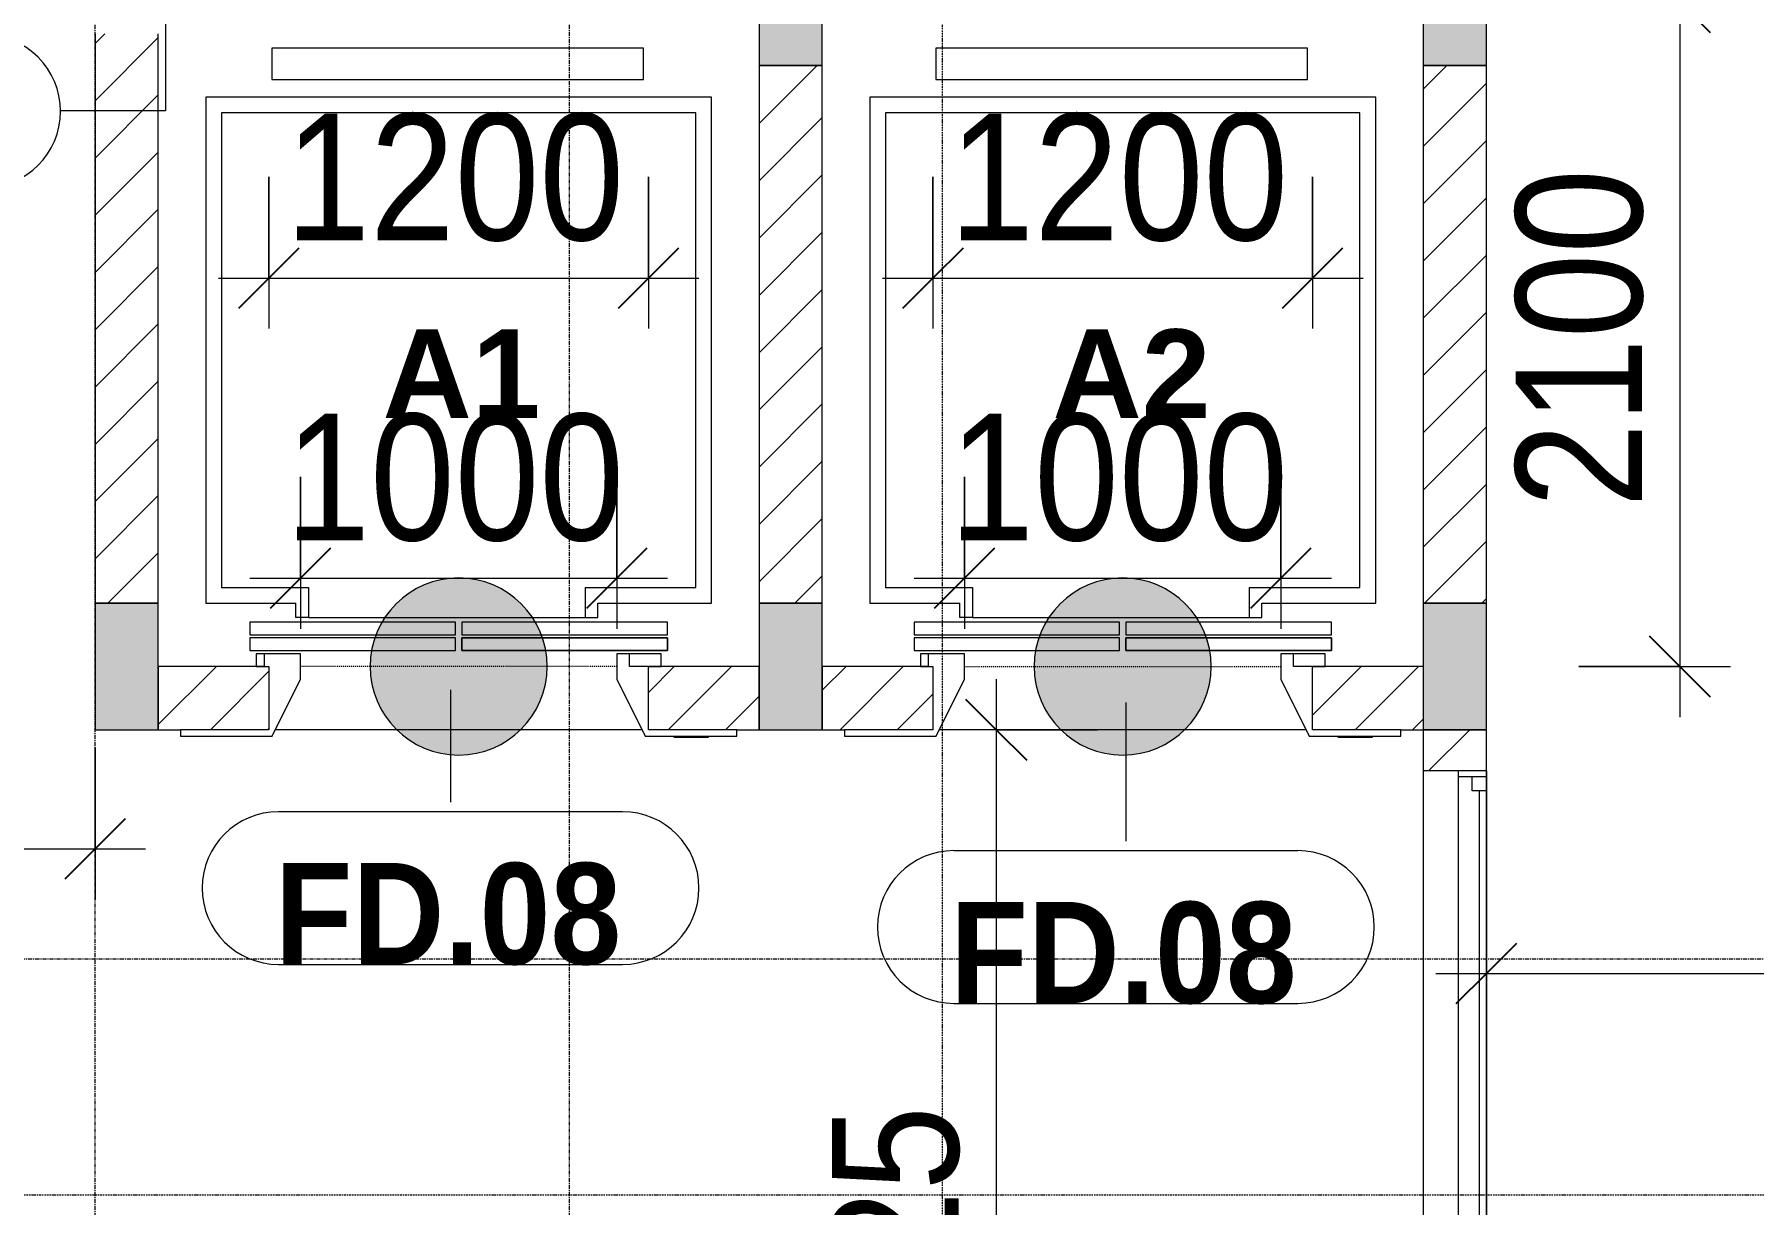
# Model space of a CAD drawing. Header units: millimetres. Extents: x 962 to 239635, y -15958 to 82755.
# Drawn here: x 106012 to 111449, y 47660 to 51360 of the extents above; entities that cross this region are included whole.
import ezdxf

# ---------------------------------------------------------------- set-up
doc = ezdxf.new("R2010")
doc.units = ezdxf.units.MM
for name, pattern in [('Dash 1_8_', [6.35, 3.175, -3.175]), ('Dash Dot 3_16_', [7.9375, 4.7625, -1.5875, 0, -1.5875]), ('Grid Line', [22.225, 12.7, -3.175, 3.175, -3.175])]:
    doc.linetypes.add(name, pattern=pattern)
for name, color, linetype, lineweight in [('0-1', 7, 'Continuous', 5), ('A-ANNO-DIMS', 211, 'Continuous', 9), ('A-ANNO-DIMS-160', 211, 'Continuous', 9), ('A-ANNO-NOTE', 131, 'Continuous', 9), ('A-AREA', 32, 'Dash 1_8_', 9), ('A-DOOR-3', 21, 'Continuous', 9), ('A-DOOR-IDEN', 31, 'Continuous', 9), ('A-FLOR', 192, 'Continuous', 9), ('A-GLAZ', 151, 'Continuous', 9), ('A-WALL-3', 113, 'Continuous', 18), ('A-WALL-PATT-2', 111, 'Continuous', 9), ('G-ANNO-SYMB-1', 111, 'Dash Dot 3_16_', 18), ('G-ANNO-TEXT-1', 7, 'Continuous', 9), ('S-COLS-1', 52, 'Continuous', 5), ('S-COLS-2', 7, 'Continuous', 18), ('S-GRID-1', 1, 'Grid Line', 9)]:
    doc.layers.add(name, color=color, linetype=linetype, lineweight=lineweight)
doc.styles.add('Arial_12', font='arial_0.ttf', dxfattribs={"height": 280})
doc.styles.add('Arial_B_6', font='arialbd_0.ttf', dxfattribs={"width": 0.9, "height": 320})
doc.styles.add('UTM Avo', font='UTM Avo.ttf', dxfattribs={"width": 0.9, "height": 400})
doc.dimstyles.new('1_Dim_chi_tiet_2_5', dxfattribs={"dimscale": 304.8, "dimtxt": 399.720379, "dimasz": 0.629921, "dimexe": 0.524934, "dimexo": 0.0625, "dimgap": 0.052493, "dimtad": 1, "dimdec": 0, "dimrnd": 5, "dimzin": 0, "dimdsep": 46, "dimtxsty": 'UTM Avo', "dimblk1": 'OBLIQUE', "dimblk2": 'OBLIQUE', "dimsah": 1, "dimcen": 0.09, "dimdle": 0.524934, "dimazin": 0, "dimtfac": 1, "dimtdec": 4, "dimtix": 1, "dimtmove": 0, "dimatfit": 3, "dimfxl": 1.049869, "dimfxlon": 1, "dimtvp": 1, "dimtolj": 1, "dimtzin": 0, "dimarcsym": 2})
doc.dimstyles.new('1_Dim_chi_tiet_2_5_1', dxfattribs={"dimscale": 304.8, "dimtxt": 399.720379, "dimasz": 0.629921, "dimexe": 0.524934, "dimexo": 0.0625, "dimgap": 0.052493, "dimtad": 1, "dimdec": 0, "dimrnd": 5, "dimzin": 0, "dimdsep": 46, "dimtxsty": 'UTM Avo', "dimblk1": 'OBLIQUE', "dimblk2": 'OBLIQUE', "dimsah": 1, "dimcen": 0.09, "dimdle": 0.524934, "dimazin": 0, "dimtfac": 1, "dimtdec": 4, "dimtix": 1, "dimtmove": 0, "dimatfit": 3, "dimfxl": 1.049869, "dimfxlon": 1, "dimtvp": 1, "dimtolj": 1, "dimtzin": 0, "dimarcsym": 2})
pattern_1 = [(45, (61750.9, 0), (-90.50967, 90.50967), [])]

# ---------------------------------------------------------------- blocks, each defined once
blk = doc.blocks.new('NCV_TKTC_KET CAU_rvt-1-TKCS_MB TẦNG 2')
at = {"layer": 'S-COLS-1'}
for points in [[(46752.6, 51261.9), (46752.6, 51661.9), (46552.6, 51661.9), (46552.6, 51261.9)], [(48852.6, 51261.9), (48852.6, 51661.9), (48652.6, 51661.9), (48652.6, 51261.9)], [(44652.6, 49161.9), (44652.6, 49561.9), (44452.6, 49561.9), (44452.6, 49161.9)], [(46752.6, 49161.9), (46752.6, 49561.9), (46552.6, 49561.9), (46552.6, 49161.9)], [(48852.6, 49161.9), (48852.6, 49561.9), (48652.6, 49561.9), (48652.6, 49161.9)]]:
    blk.add_hatch(color=256, dxfattribs=at).paths.add_polyline_path(points)
at = {"layer": 'S-COLS-2'}
for p, q in [((46552.6, 51661.9), (46552.6, 51261.9)), ((46752.6, 51261.9), (46752.6, 51661.9)), ((48652.6, 51661.9), (48652.6, 51261.9)), ((48852.6, 51261.9), (48852.6, 51661.9)), ((46552.6, 51261.9), (46752.6, 51261.9)), ((48652.6, 51261.9), (48852.6, 51261.9)), ((44652.6, 49561.9), (44452.6, 49561.9)), ((44452.6, 49561.9), (44452.6, 49161.9)), ((44652.6, 49161.9), (44652.6, 49561.9)), ((46752.6, 49561.9), (46552.6, 49561.9)), ((46552.6, 49561.9), (46552.6, 49161.9)), ((46752.6, 49161.9), (46752.6, 49561.9)), ((48852.6, 49561.9), (48652.6, 49561.9)), ((48652.6, 49561.9), (48652.6, 49161.9)), ((48852.6, 49161.9), (48852.6, 49561.9)), ((44452.6, 49161.9), (44652.6, 49161.9)), ((46552.6, 49161.9), (46752.6, 49161.9)), ((48652.6, 49161.9), (48852.6, 49161.9))]:
    blk.add_line(p, q, dxfattribs=at)
blk = doc.blocks.new('1_FAMILY RVT - W01-WxH 1400x3200xmm-489780-TKCS_MB TẦNG 2')
at = {"layer": 'A-GLAZ'}
for p, q in [((698.4, 172.39), (749.2, 197.79)), ((698.4, 172.39), (749.2, 146.99)), ((698.4, 172.39), (901.6, 172.39)), ((-1600, 96.19), (-1600, -103.81)), ((1600, 96.19), (-1600, 96.19)), ((-1600, 96.19), (-1536.5, 96.19)), ((-1580.95, 96.19), (-1580.95, 7.29)), ((-1536.5, 96.19), (-22.225, 96.19)), ((-1536.5, 96.19), (-1536.5, 51.74)), ((-1536.5, 73.965), (-22.225, 73.965)), ((-22.225, 7.29), (-22.225, 96.19)), ((-22.225, 96.19), (22.225, 96.19)), ((22.225, 96.19), (1580.95, 96.19)), ((22.225, 96.19), (22.225, 7.29)), ((1580.95, 96.19), (1600, 96.19)), ((1580.95, 96.19), (1580.95, 7.29)), ((1600, -103.81), (1600, 96.19)), ((-1600, 7.29), (-1580.95, 7.29)), ((-1536.5, 51.74), (-1580.95, 51.74)), ((-1580.95, 7.29), (-22.225, 7.29)), ((22.225, 51.74), (-22.225, 51.74)), ((-22.225, 7.29), (22.225, 7.29)), ((22.225, 29.515), (1536.5, 29.515)), ((22.225, 7.29), (1536.5, 7.29)), ((1536.5, 51.74), (1536.5, 7.29)), ((1580.95, 51.74), (1536.5, 51.74)), ((1536.5, 7.29), (1600, 7.29)), ((-1600, -103.81), (1600, -103.81))]:
    blk.add_line(p, q, dxfattribs=at)
blk = doc.blocks.new('Thang may HIEN - Dài x Rộng - 2000x2000-2402764-TKCS_MB TẦNG 2')
at = {"layer": 'A-DOOR-3'}
for p, q in [((-590, 120), (-880, 120)), ((-880, 120), (-880, 100)), ((-680, 124), (-790, 124)), ((-790, 124), (-790, 120)), ((-680, 120), (-680, 124)), ((-500, -60), (-590, 120)), ((590, 120), (500, -60)), ((880, 120), (590, 120)), ((880, 100), (880, 120)), ((-880, 100), (-600, 100)), ((-600, 100), (-600, -100)), ((600, -100), (600, 100)), ((600, 100), (880, 100)), ((-600, -100), (-640, -100)), ((-640, -100), (-640, -140)), ((-600, -100), (-540, -100)), ((-540, -100), (-540, -140)), ((-500, -140), (-500, -60)), ((500, -60), (500, -140)), ((615, -100), (600, -100)), ((615, -140), (615, -100)), ((640, -100), (615, -100)), ((640, -140), (640, -100)), ((-660, -190.4), (-660, -150.4)), ((-660, -150.4), (-10, -150.4)), ((-10, -150.4), (-660, -150.4)), ((-660, -150.4), (-660, -190.4)), ((-640, -140), (-540, -140)), ((-540, -140), (-500, -140)), ((-10, -150.4), (-10, -190.4)), ((-10, -190.4), (-10, -150.4)), ((660, -150.4), (10, -150.4)), ((10, -150.4), (10, -190.4)), ((10, -150.4), (10, -190.4)), ((660, -150.4), (10, -150.4)), ((500, -140), (615, -140)), ((615, -140), (640, -140)), ((660, -190.4), (660, -150.4)), ((660, -190.4), (660, -150.4)), ((-10, -190.4), (-660, -190.4)), ((-660, -190.4), (-10, -190.4)), ((-10, -200.4), (-660, -200.4)), ((-660, -200.4), (-660, -240.4)), ((-10, -200.4), (-660, -200.4)), ((-660, -200.4), (-660, -240.4)), ((-10, -240.4), (-10, -200.4)), ((-10, -240.4), (-10, -200.4)), ((10, -190.4), (660, -190.4)), ((10, -190.4), (660, -190.4)), ((10, -200.4), (10, -240.4)), ((660, -200.4), (10, -200.4)), ((10, -200.4), (10, -240.4)), ((660, -200.4), (10, -200.4)), ((660, -240.4), (660, -200.4)), ((660, -240.4), (660, -200.4)), ((-660, -240.4), (-10, -240.4)), ((-660, -240.4), (-10, -240.4)), ((-440, -255), (-440, -300)), ((-400, -255), (-440, -255)), ((475, -255), (-400, -255)), ((-400, -350), (-400, -255)), ((10, -240.4), (660, -240.4)), ((10, -240.4), (660, -240.4)), ((475, -255), (515, -255)), ((475, -350), (475, -255)), ((515, -255), (515, -300)), ((-440, -300), (-800, -300)), ((-800, -300), (-800, -1900)), ((800, -300), (515, -300)), ((800, -1900), (800, -300)), ((-400, -350), (-750, -350)), ((-750, -350), (-750, -1850)), ((750, -350), (475, -350)), ((750, -1850), (750, -350)), ((-800, -1900), (800, -1900)), ((-750, -1850), (750, -1850)), ((590.8, -1955.4), (-584.2, -1955.4)), ((-584.2, -1955.4), (-584.2, -2055.4)), ((590.8, -2055.4), (590.8, -1955.4)), ((-584.2, -2055.4), (590.8, -2055.4))]:
    blk.add_line(p, q, dxfattribs=at)
blk = doc.blocks.new('DIMBLOCK20-TKCS_MB TẦNG 2')
at = {"layer": 'A-ANNO-DIMS-160'}
for p, q in [((109053.8, 49321.9), (109053.8, 45577)), ((109373.8, 49161.9), (108893.8, 49161.9)), ((109053.8, 49161.9), (109373.8, 49161.9)), ((109373.8, 45737), (108893.8, 45737)), ((109053.8, 45737), (109373.8, 45737))]:
    blk.add_line(p, q, dxfattribs=at)
at = {"layer": 'A-ANNO-DIMS-160', "lineweight": 25}
for p, q in [((109053.8, 49161.9), (108957.8, 49257.9)), ((109053.8, 49161.9), (109149.8, 49065.9)), ((109053.8, 45737), (108957.8, 45833)), ((109053.8, 45737), (109149.8, 45641))]:
    blk.add_line(p, q, dxfattribs=at)
at = {"layer": 'A-ANNO-DIMS-160', "color": 0, "insert": (108534.2, 46901.7), "char_height": 400, "width": 1314.636, "attachment_point": 1, "rotation": 90, "line_spacing_factor": 1.110334, "style": 'UTM Avo'}
blk.add_mtext('3425', dxfattribs=at)
blk = doc.blocks.new('_Oblique')
at = {"color": 0, "linetype": 'ByBlock', "lineweight": -2}
blk.add_line((-0.5, -0.5), (0.5, 0.5), dxfattribs=at)
blk = doc.blocks.new('HDNDCT_GHI CHÚ CỬA CHỐNG CHÁY E30 - HDNDCT_GHI CHÚ CỬA CHỐNG CHÁY E30-1614707-TKCS_MB TẦNG 2')
at = {"layer": 'A-ANNO-NOTE'}
h = blk.add_hatch(color=256, dxfattribs=at)
edge = h.paths.add_edge_path()
edge.add_arc((0, 0), 1.75, 0, 180)
edge.add_arc((0, 0), 1.75, 180, 360)
for start, end in [(360, 180), (180, 360)]:
    blk.add_arc((0, 0), 1.75, start, end, dxfattribs=at)
blk = doc.blocks.new('DIMBLOCK81-TKCS_MB TẦNG 2')
at = {"layer": 'A-ANNO-DIMS-160'}
for p, q in [((111215.7, 51621.9), (111215.7, 49201.9)), ((110895.7, 51461.9), (111375.7, 51461.9)), ((111215.7, 51461.9), (110895.7, 51461.9)), ((110895.7, 49361.9), (111375.7, 49361.9)), ((111215.7, 49361.9), (110895.7, 49361.9))]:
    blk.add_line(p, q, dxfattribs=at)
at = {"layer": 'A-ANNO-DIMS-160', "lineweight": 25}
for p, q in [((111215.7, 51461.9), (111119.7, 51557.9)), ((111215.7, 51461.9), (111311.7, 51365.9)), ((111215.7, 49361.9), (111119.7, 49457.9)), ((111215.7, 49361.9), (111311.7, 49265.9))]:
    blk.add_line(p, q, dxfattribs=at)
at = {"layer": 'A-ANNO-DIMS-160', "color": 0, "insert": (110696.1, 49864.2), "char_height": 400, "width": 1314.636, "attachment_point": 1, "rotation": 90, "line_spacing_factor": 1.110334, "style": 'UTM Avo'}
blk.add_mtext('2100', dxfattribs=at)
blk = doc.blocks.new('STN_Door Tag - STN_Door Tag-1788670-TKCS_MB TẦNG 2')
at = {"layer": 'A-DOOR-IDEN'}
for p, q in [((-3.37, 1.495), (3.431, 1.495)), ((-3.37, -1.524), (3.431, -1.524))]:
    blk.add_line(p, q, dxfattribs=at)
for centre, start, end in [((-3.37, -0.015), 90, 270), ((3.431, -0.015), 270, 90)]:
    blk.add_arc(centre, 1.509, start, end, dxfattribs=at)
blk = doc.blocks.new('DIMBLOCK221-TKCS_MB TẦNG 2')
at = {"layer": 'A-ANNO-DIMS-160'}
for p, q in [((104153.5, 49105.2), (104153.5, 48625.2)), ((104153.5, 48785.2), (104153.5, 49105.2)), ((106203.5, 49105.2), (106203.5, 48625.2)), ((106203.5, 48785.2), (106203.5, 49105.2)), ((103993.5, 48785.2), (106363.5, 48785.2))]:
    blk.add_line(p, q, dxfattribs=at)
at = {"layer": 'A-ANNO-DIMS-160', "lineweight": 25}
for p, q in [((104153.5, 48785.2), (104249.5, 48881.2)), ((106203.5, 48785.2), (106299.5, 48881.2)), ((104153.5, 48785.2), (104057.5, 48689.2)), ((106203.5, 48785.2), (106107.5, 48689.2))]:
    blk.add_line(p, q, dxfattribs=at)
at = {"layer": 'A-ANNO-DIMS-160', "color": 0, "insert": (104630.7, 49304.9), "char_height": 400, "width": 1314.636, "attachment_point": 1, "line_spacing_factor": 1.110334, "style": 'UTM Avo'}
blk.add_mtext('2050', dxfattribs=at)
blk = doc.blocks.new('DIMBLOCK335-TKCS_MB TẦNG 2')
at = {"layer": 'A-ANNO-DIMS-160'}
for p, q in [((110603.5, 48711.3), (110603.5, 48231.3)), ((110603.5, 48391.3), (110603.5, 48711.3)), ((115203.5, 48711.3), (115203.5, 48231.3)), ((115203.5, 48391.3), (115203.5, 48711.3)), ((110443.5, 48391.3), (115363.5, 48391.3))]:
    blk.add_line(p, q, dxfattribs=at)
at = {"layer": 'A-ANNO-DIMS-160', "lineweight": 25}
for p, q in [((110603.5, 48391.3), (110699.5, 48487.3)), ((115203.5, 48391.3), (115299.5, 48487.3)), ((110603.5, 48391.3), (110507.5, 48295.3)), ((115203.5, 48391.3), (115107.5, 48295.3))]:
    blk.add_line(p, q, dxfattribs=at)
at = {"layer": 'A-ANNO-DIMS-160', "color": 0, "insert": (112355.7, 48911), "char_height": 400, "width": 1314.636, "attachment_point": 1, "line_spacing_factor": 1.110334, "style": 'UTM Avo'}
blk.add_mtext('4600', dxfattribs=at)
blk = doc.blocks.new('DIMBLOCK366-TKCS_MB TẦNG 2')
at = {"layer": 'A-ANNO-DIMS-160'}
for p, q in [((106853.5, 49961.2), (106853.5, 49481.2)), ((106853.5, 49641.2), (106853.5, 49961.2)), ((107853.5, 49961.2), (107853.5, 49481.2)), ((107853.5, 49641.2), (107853.5, 49961.2)), ((106693.5, 49641.2), (108013.5, 49641.2))]:
    blk.add_line(p, q, dxfattribs=at)
at = {"layer": 'A-ANNO-DIMS-160', "lineweight": 25}
for p, q in [((106853.5, 49641.2), (106949.5, 49737.2)), ((107853.5, 49641.2), (107949.5, 49737.2)), ((106853.5, 49641.2), (106757.5, 49545.2)), ((107853.5, 49641.2), (107757.5, 49545.2))]:
    blk.add_line(p, q, dxfattribs=at)
at = {"layer": 'A-ANNO-DIMS-160', "color": 0, "insert": (106805.7, 50160.8), "char_height": 400, "width": 1314.636, "attachment_point": 1, "line_spacing_factor": 1.110334, "style": 'UTM Avo'}
blk.add_mtext('1000', dxfattribs=at)
blk = doc.blocks.new('DIMBLOCK367-TKCS_MB TẦNG 2')
at = {"layer": 'A-ANNO-DIMS-160'}
for p, q in [((108953.5, 49961.2), (108953.5, 49481.2)), ((108953.5, 49641.2), (108953.5, 49961.2)), ((109953.5, 49961.2), (109953.5, 49481.2)), ((109953.5, 49641.2), (109953.5, 49961.2)), ((108793.5, 49641.2), (110113.5, 49641.2))]:
    blk.add_line(p, q, dxfattribs=at)
at = {"layer": 'A-ANNO-DIMS-160', "lineweight": 25}
for p, q in [((108953.5, 49641.2), (109049.5, 49737.2)), ((109953.5, 49641.2), (110049.5, 49737.2)), ((108953.5, 49641.2), (108857.5, 49545.2)), ((109953.5, 49641.2), (109857.5, 49545.2))]:
    blk.add_line(p, q, dxfattribs=at)
at = {"layer": 'A-ANNO-DIMS-160', "color": 0, "insert": (108905.8, 50160.8), "char_height": 400, "width": 1314.636, "attachment_point": 1, "line_spacing_factor": 1.110334, "style": 'UTM Avo'}
blk.add_mtext('1000', dxfattribs=at)
blk = doc.blocks.new('DIMBLOCK368-TKCS_MB TẦNG 2')
at = {"layer": 'A-ANNO-DIMS-160'}
for p, q in [((106753.5, 50910), (106753.5, 50430)), ((106753.5, 50590), (106753.5, 50910)), ((107953.5, 50910), (107953.5, 50430)), ((107953.5, 50590), (107953.5, 50910)), ((106593.5, 50590), (108113.5, 50590))]:
    blk.add_line(p, q, dxfattribs=at)
at = {"layer": 'A-ANNO-DIMS-160', "lineweight": 25}
for p, q in [((106753.5, 50590), (106849.5, 50686)), ((107953.5, 50590), (108049.5, 50686)), ((106753.5, 50590), (106657.5, 50494)), ((107953.5, 50590), (107857.5, 50494))]:
    blk.add_line(p, q, dxfattribs=at)
at = {"layer": 'A-ANNO-DIMS-160', "color": 0, "insert": (106805.7, 51109.6), "char_height": 400, "width": 1314.636, "attachment_point": 1, "line_spacing_factor": 1.110334, "style": 'UTM Avo'}
blk.add_mtext('1200', dxfattribs=at)
blk = doc.blocks.new('DIMBLOCK369-TKCS_MB TẦNG 2')
at = {"layer": 'A-ANNO-DIMS-160'}
for p, q in [((108853.5, 50910), (108853.5, 50430)), ((108853.5, 50590), (108853.5, 50910)), ((110053.5, 50910), (110053.5, 50430)), ((110053.5, 50590), (110053.5, 50910)), ((108693.5, 50590), (110213.5, 50590))]:
    blk.add_line(p, q, dxfattribs=at)
at = {"layer": 'A-ANNO-DIMS-160', "lineweight": 25}
for p, q in [((108853.5, 50590), (108949.5, 50686)), ((110053.5, 50590), (110149.5, 50686)), ((108853.5, 50590), (108757.5, 50494)), ((110053.5, 50590), (109957.5, 50494))]:
    blk.add_line(p, q, dxfattribs=at)
at = {"layer": 'A-ANNO-DIMS-160', "color": 0, "insert": (108905.8, 51109.6), "char_height": 400, "width": 1314.636, "attachment_point": 1, "line_spacing_factor": 1.110334, "style": 'UTM Avo'}
blk.add_mtext('1200', dxfattribs=at)

msp = doc.modelspace()

# ---------------------------------------------------------------- hatches: boundary and pattern name
at = {"layer": 'A-WALL-PATT-2'}
h = msp.add_hatch(dxfattribs=at)
h.set_pattern_fill('FP_1', color=256, style=0, pattern_type=2)
h.set_pattern_definition(pattern_1)
h.paths.add_polyline_path([(106403.5, 49561.9), (106403.5, 51361.9), (106203.5, 51361.9), (106203.5, 49561.9)])
h = msp.add_hatch(dxfattribs=at)
h.set_pattern_fill('FP_1', color=256, style=0, pattern_type=2)
h.set_pattern_definition(pattern_1)
h.paths.add_polyline_path([(108503.5, 49561.9), (108503.5, 51261.9), (108303.5, 51261.9), (108303.5, 49561.9)])
h = msp.add_hatch(dxfattribs=at)
h.set_pattern_fill('FP_1', color=256, style=0, pattern_type=2)
h.set_pattern_definition(pattern_1)
h.paths.add_polyline_path([(110603.5, 49561.9), (110603.5, 51261.9), (110403.5, 51261.9), (110403.5, 49561.9)])
h = msp.add_hatch(dxfattribs=at)
h.set_pattern_fill('FP_1', color=256, style=0, pattern_type=2)
h.set_pattern_definition(pattern_1)
h.paths.add_polyline_path([(108303.5, 49161.9), (108303.5, 49361.9), (107953.5, 49361.9), (107953.5, 49161.9), (108233.5, 49161.9)])
h.paths.add_polyline_path([(106473.5, 49161.9), (106753.5, 49161.9), (106753.5, 49361.9), (106403.5, 49361.9), (106403.5, 49161.9)])
h = msp.add_hatch(dxfattribs=at)
h.set_pattern_fill('FP_1', color=256, style=0, pattern_type=2)
h.set_pattern_definition(pattern_1)
h.paths.add_polyline_path([(108503.5, 49161.9), (108853.5, 49161.9), (108853.5, 49361.9), (108503.5, 49361.9), (108503.5, 49221.9)])
h.paths.add_polyline_path([(110403.5, 49161.9), (110403.5, 49361.9), (110053.5, 49361.9), (110053.5, 49161.9), (110333.5, 49161.9)])
h = msp.add_hatch(dxfattribs=at)
h.set_pattern_fill('FP_1', color=256, style=0, pattern_type=2)
h.set_pattern_definition(pattern_1)
h.paths.add_polyline_path([(110603.5, 45737), (110603.5, 45832), (110403.5, 45832), (110403.5, 45737)])
h.paths.add_polyline_path([(110403.5, 49032), (110603.5, 49032), (110603.5, 49161.9), (110403.5, 49161.9)])

# ---------------------------------------------------------------- linework, layer by layer
at = {"layer": 'A-AREA'}
for p, q in [((107853.5, 49361.9), (106853.5, 49361.9)), ((108953.5, 49361.9), (109953.5, 49361.9))]:
    msp.add_line(p, q, dxfattribs=at)
at = {"layer": 'A-DOOR-IDEN'}
for p, q in [((106426.5, 51783), (106426.5, 51118.9)), ((106426.5, 51118.9), (106094.5, 51118.9)), ((107327.9, 49288.5), (107327.9, 48932.6)), ((109463.6, 49247.5), (109463.6, 48809.4))]:
    msp.add_line(p, q, dxfattribs=at)
at = {"layer": 'A-FLOR'}
for p, q in [((107933.5, 49161.9), (106773.5, 49161.9)), ((110033.5, 49161.9), (108873.5, 49161.9))]:
    msp.add_line(p, q, dxfattribs=at)
at = {"layer": 'A-WALL-3'}
for p, q in [((106203.5, 51361.9), (106203.5, 49561.9)), ((106403.5, 49561.9), (106403.5, 51361.9)), ((108503.5, 51261.9), (108303.5, 51261.9)), ((108303.5, 51261.9), (108303.5, 49561.9)), ((108503.5, 49561.9), (108503.5, 51261.9)), ((110403.5, 51261.9), (110403.5, 49561.9)), ((110603.5, 51261.9), (110403.5, 51261.9)), ((110603.5, 49561.9), (110603.5, 51261.9)), ((106203.5, 49561.9), (106403.5, 49561.9)), ((108303.5, 49561.9), (108503.5, 49561.9)), ((110403.5, 49561.9), (110603.5, 49561.9)), ((106738.5, 49361.9), (106403.5, 49361.9)), ((106403.5, 49361.9), (106403.5, 49161.9)), ((108303.5, 49361.9), (107953.5, 49361.9)), ((108303.5, 49161.9), (108303.5, 49361.9)), ((108838.5, 49361.9), (108503.5, 49361.9)), ((108503.5, 49361.9), (108503.5, 49161.9)), ((110403.5, 49361.9), (110053.5, 49361.9)), ((110403.5, 49361.9), (110403.5, 49032)), ((106403.5, 49161.9), (106473.5, 49161.9)), ((108233.5, 49161.9), (108303.5, 49161.9)), ((108503.5, 49161.9), (108573.5, 49161.9)), ((110333.5, 49161.9), (110403.5, 49161.9)), ((110603.5, 49161.9), (110403.5, 49161.9)), ((110603.5, 49032), (110603.5, 49161.9))]:
    msp.add_line(p, q, dxfattribs=at)
at = {"layer": 'G-ANNO-SYMB-1'}
for p, q in [((108882.2, 82373.8), (108882.2, 13320.5)), ((90498.7, 47691.5), (196677.7, 47691.5))]:
    msp.add_line(p, q, dxfattribs=at)
at = {"layer": 'S-GRID-1'}
for p, q in [((106203.5, 19351.6), (106203.5, 76542.3)), ((107703.5, 19351.6), (107703.5, 76542.3)), ((110603.5, 19351.6), (110603.5, 76542.3)), ((189415.6, 48436.9), (96253.4, 48436.9))]:
    msp.add_line(p, q, dxfattribs=at)

# ---------------------------------------------------------------- block references
at = {"layer": '0-1'}
msp.add_blockref('NCV_TKTC_KET CAU_rvt-1-TKCS_MB TẦNG 2', (61750.9, 0), dxfattribs=at)
at = {"layer": 'A-ANNO-NOTE', "xscale": 160, "yscale": 160, "zscale": 160}
for p in [(107353.5, 49361.9), (107353.5, 49361.9), (109453.5, 49361.9), (109453.5, 49361.9)]:
    msp.add_blockref('HDNDCT_GHI CHÚ CỬA CHỐNG CHÁY E30 - HDNDCT_GHI CHÚ CỬA CHỐNG CHÁY E30-1614707-TKCS_MB TẦNG 2', p, dxfattribs=at)
at = {"layer": 'A-DOOR-3', "rotation": 180}
for p in [(107353.5, 49261.9), (109453.5, 49261.9)]:
    msp.add_blockref('Thang may HIEN - Dài x Rộng - 2000x2000-2402764-TKCS_MB TẦNG 2', p, dxfattribs=at)
at = {"layer": 'A-DOOR-IDEN', "xscale": 159.9999999999999, "yscale": 159.9999999999999, "zscale": 159.9999999999999}
for p in [(105304, 51119.6), (107323, 48663.7), (109458.7, 48540.5)]:
    msp.add_blockref('STN_Door Tag - STN_Door Tag-1788670-TKCS_MB TẦNG 2', p, dxfattribs=at)
at = {"layer": 'A-GLAZ', "rotation": 269.9999999999999}
msp.add_blockref('1_FAMILY RVT - W01-WxH 1400x3200xmm-489780-TKCS_MB TẦNG 2', (110507.3, 47432), dxfattribs=at)

# ---------------------------------------------------------------- texts
at = {"layer": 'A-DOOR-IDEN', "char_height": 320, "width": 1124.64, "attachment_point": 5, "line_spacing_factor": 0.936439, "style": 'Arial_B_6'}
for insert in [(107319.7, 48578.3), (109455.5, 48455.1)]:
    msp.add_mtext('\\pt7.2,14.4,21.6,28.8,36,43.2,50.4,57.6,64.8,72,79.2,86.4,93.6,100.8,108,115.2,122.4,129.6,136.8,144,151.2,158.4,165.6,172.8,180,187.2,194.4,201.6,208.8,216,223.2,230.4;FD.08', dxfattribs=dict(at, insert=insert))
at = {"layer": 'G-ANNO-TEXT-1', "char_height": 280, "width": 708.8, "attachment_point": 5, "line_spacing_factor": 0.936439, "style": 'Arial_12'}
for s, insert in [('\\pt79.9988,160.0004,239.9992,320.0008,399.9996,480.0012,560,639.9988,720.0004,799.9992,880.0008,959.9996,1040.0012,1120,1199.9988,1280.0004,1359.9992,1440.0008,1519.9996,1600.0012,1680,1759.9988,1840.0004,1919.9992,2000.0008,2079.9996,2160.0012,2240,2319.9988,2400.0004,2479.9992,2560.0008;{\\fArial|b1|i0|c0|p34;A1}', (107362.6, 50287.5)), ('\\pt79.9988,160.0004,239.9992,320.0008,399.9996,480.0012,560,639.9988,720.0004,799.9992,880.0008,959.9996,1040.0012,1120,1199.9988,1280.0004,1359.9992,1440.0008,1519.9996,1600.0012,1680,1759.9988,1840.0004,1919.9992,2000.0008,2079.9996,2160.0012,2240,2319.9988,2400.0004,2479.9992,2560.0008;{\\fArial|b1|i0|c0|p34;A2}', (109481.3, 50287.5))]:
    msp.add_mtext(s, dxfattribs=dict(at, insert=insert))

# ---------------------------------------------------------------- dimensions: what is measured, and where the dimension line sits
at = {"layer": 'A-ANNO-DIMS'}
for base, p1, p2, override, picture, middle in [((111215.7, 49361.9), (110895.7, 51461.9), (110895.7, 49361.9), {"dimpost": '<>', "dimfxl": 2100}, 'DIMBLOCK81-TKCS_MB TẦNG 2', (110992.7, 50411.9)), ((109053.8, 45737), (109373.8, 49161.9), (109373.8, 45737), {"dimpost": '<>', "dimfxl": 3424.949304}, 'DIMBLOCK20-TKCS_MB TẦNG 2', (108830.8, 47449.5))]:
    dim = msp.add_linear_dim(base=base, p1=p1, p2=p2, angle=90, dimstyle='1_Dim_chi_tiet_2_5', override=override, dxfattribs=at)
    dim.commit()
    dim.dimension.update_dxf_attribs({"geometry": picture, "text_midpoint": middle})
for base, p1, p2, dimstyle, override, picture, middle in [((107953.5, 50590), (106753.5, 50910), (107953.5, 50910), '1_Dim_chi_tiet_2_5_1', {"dimpost": '<>', "dimfxl": 1200}, 'DIMBLOCK368-TKCS_MB TẦNG 2', (107353.5, 50813)), ((110053.5, 50590), (108853.5, 50910), (110053.5, 50910), '1_Dim_chi_tiet_2_5_1', {"dimpost": '<>', "dimfxl": 1200}, 'DIMBLOCK369-TKCS_MB TẦNG 2', (109453.5, 50813)), ((107853.5, 49641.2), (106853.5, 49961.2), (107853.5, 49961.2), '1_Dim_chi_tiet_2_5_1', {"dimpost": '<>', "dimfxl": 1000}, 'DIMBLOCK366-TKCS_MB TẦNG 2', (107353.5, 49864.2)), ((109953.5, 49641.2), (108953.5, 49961.2), (109953.5, 49961.2), '1_Dim_chi_tiet_2_5_1', {"dimpost": '<>', "dimfxl": 1000}, 'DIMBLOCK367-TKCS_MB TẦNG 2', (109453.5, 49864.2)), ((106203.5, 48785.2), (104153.5, 49105.2), (106203.5, 49105.2), '1_Dim_chi_tiet_2_5', {"dimpost": '<>', "dimfxl": 2050}, 'DIMBLOCK221-TKCS_MB TẦNG 2', (105178.5, 49008.2)), ((115203.5, 48391.3), (110603.5, 48711.3), (115203.5, 48711.3), '1_Dim_chi_tiet_2_5_1', {"dimpost": '<>', "dimfxl": 4599.999999}, 'DIMBLOCK335-TKCS_MB TẦNG 2', (112903.5, 48614.3))]:
    dim = msp.add_linear_dim(base=base, p1=p1, p2=p2, dimstyle=dimstyle, override=override, dxfattribs=at)
    dim.commit()
    dim.dimension.update_dxf_attribs({"geometry": picture, "text_midpoint": middle})

doc.saveas('drawing.dxf')
